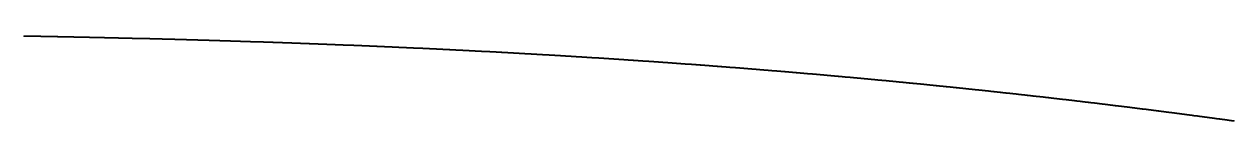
# Model space of a CAD drawing. Header units: metres. Extents: x 0 to 360, y 0 to 49.
# Drawn here: x 213.76 to 225, y 48.6 to 49.39 of the extents above; entities that cross this region are included whole.
import ezdxf

# ---------------------------------------------------------------- set-up
doc = ezdxf.new("R2010")
doc.units = ezdxf.units.M

msp = doc.modelspace()

# ---------------------------------------------------------------- linework, layer by layer
for p in [(213.759, 49.387), (213.765, 49.387), (213.771, 49.387), (213.777, 49.387), (213.782, 49.387), (213.788, 49.387), (213.794, 49.387), (213.8, 49.387), (213.806, 49.386), (213.811, 49.386), (213.817, 49.386), (213.823, 49.386), (213.829, 49.386), (213.835, 49.386), (213.841, 49.386), (213.846, 49.386), (213.852, 49.386), (213.858, 49.386), (213.864, 49.385), (213.87, 49.385), (213.876, 49.385), (213.881, 49.385), (213.887, 49.385), (213.893, 49.385), (213.899, 49.385), (213.905, 49.385), (213.91, 49.385), (213.916, 49.384), (213.922, 49.384), (213.928, 49.384), (213.934, 49.384), (213.94, 49.384), (213.945, 49.384), (213.951, 49.384), (213.957, 49.384), (213.963, 49.384), (213.969, 49.383), (213.974, 49.383), (213.98, 49.383), (213.986, 49.383), (213.992, 49.383), (213.998, 49.383), (214.004, 49.383), (214.009, 49.383), (214.015, 49.383), (214.021, 49.382), (214.027, 49.382), (214.033, 49.382), (214.038, 49.382), (214.044, 49.382), (214.05, 49.382), (214.056, 49.382), (214.062, 49.382), (214.068, 49.382), (214.073, 49.381), (214.079, 49.381), (214.085, 49.381), (214.091, 49.381), (214.097, 49.381), (214.102, 49.381), (214.108, 49.381), (214.114, 49.381), (214.12, 49.381), (214.126, 49.38), (214.132, 49.38), (214.137, 49.38), (214.143, 49.38), (214.149, 49.38), (214.155, 49.38), (214.161, 49.38), (214.166, 49.38), (214.172, 49.38), (214.178, 49.379), (214.184, 49.379), (214.19, 49.379), (214.196, 49.379), (214.201, 49.379), (214.207, 49.379), (214.213, 49.379), (214.219, 49.379), (214.225, 49.378), (214.23, 49.378), (214.236, 49.378), (214.242, 49.378), (214.248, 49.378), (214.254, 49.378), (214.26, 49.378), (214.265, 49.378), (214.271, 49.378), (214.277, 49.377), (214.283, 49.377), (214.289, 49.377), (214.294, 49.377), (214.3, 49.377), (214.306, 49.377), (214.312, 49.377), (214.318, 49.377), (214.324, 49.376), (214.329, 49.376), (214.335, 49.376), (214.341, 49.376), (214.347, 49.376), (214.353, 49.376), (214.358, 49.376), (214.364, 49.376), (214.37, 49.375), (214.376, 49.375), (214.382, 49.375), (214.388, 49.375), (214.393, 49.375), (214.399, 49.375), (214.405, 49.375), (214.411, 49.375), (214.417, 49.374), (214.423, 49.374), (214.428, 49.374), (214.434, 49.374), (214.44, 49.374), (214.446, 49.374), (214.452, 49.374), (214.457, 49.374), (214.463, 49.373), (214.469, 49.373), (214.475, 49.373), (214.481, 49.373), (214.487, 49.373), (214.492, 49.373), (214.498, 49.373), (214.504, 49.373), (214.51, 49.372), (214.516, 49.372), (214.521, 49.372), (214.527, 49.372), (214.533, 49.372), (214.539, 49.372), (214.545, 49.372), (214.551, 49.371), (214.556, 49.371), (214.562, 49.371), (214.568, 49.371), (214.574, 49.371), (214.58, 49.371), (214.585, 49.371), (214.591, 49.371), (214.597, 49.37), (214.603, 49.37), (214.609, 49.37), (214.615, 49.37), (214.62, 49.37), (214.626, 49.37), (214.632, 49.37), (214.638, 49.369), (214.644, 49.369), (214.649, 49.369), (214.655, 49.369), (214.661, 49.369), (214.667, 49.369), (214.673, 49.369), (214.679, 49.369), (214.684, 49.368), (214.69, 49.368), (214.696, 49.368), (214.702, 49.368), (214.708, 49.368), (214.713, 49.368), (214.719, 49.368), (214.725, 49.367), (214.731, 49.367), (214.737, 49.367), (214.743, 49.367), (214.748, 49.367), (214.754, 49.367), (214.76, 49.367), (214.766, 49.366), (214.772, 49.366), (214.777, 49.366), (214.783, 49.366), (214.789, 49.366), (214.795, 49.366), (214.801, 49.366), (214.807, 49.365), (214.812, 49.365), (214.818, 49.365), (214.824, 49.365), (214.83, 49.365), (214.836, 49.365), (214.842, 49.365), (214.847, 49.364), (214.853, 49.364), (214.859, 49.364), (214.865, 49.364), (214.871, 49.364), (214.876, 49.364), (214.882, 49.364), (214.888, 49.363), (214.894, 49.363), (214.9, 49.363), (214.906, 49.363), (214.911, 49.363), (214.917, 49.363), (214.923, 49.363), (214.929, 49.362), (214.935, 49.362), (214.94, 49.362), (214.946, 49.362), (214.952, 49.362), (214.958, 49.362), (214.964, 49.362), (214.97, 49.361), (214.975, 49.361), (214.981, 49.361), (214.987, 49.361), (214.993, 49.361), (214.999, 49.361), (215.004, 49.361), (215.01, 49.36), (215.016, 49.36), (215.022, 49.36), (215.028, 49.36), (215.034, 49.36), (215.039, 49.36), (215.045, 49.359), (215.051, 49.359), (215.057, 49.359), (215.063, 49.359), (215.068, 49.359), (215.074, 49.359), (215.08, 49.359), (215.086, 49.358), (215.092, 49.358), (215.098, 49.358), (215.103, 49.358), (215.109, 49.358), (215.115, 49.358), (215.121, 49.357), (215.127, 49.357), (215.133, 49.357), (215.138, 49.357), (215.144, 49.357), (215.15, 49.357), (215.156, 49.357), (215.162, 49.356), (215.167, 49.356), (215.173, 49.356), (215.179, 49.356), (215.185, 49.356), (215.191, 49.356), (215.197, 49.355), (215.202, 49.355), (215.208, 49.355), (215.214, 49.355), (215.22, 49.355), (215.226, 49.355), (215.231, 49.354), (215.237, 49.354), (215.243, 49.354), (215.249, 49.354), (215.255, 49.354), (215.261, 49.354), (215.266, 49.354), (215.272, 49.353), (215.278, 49.353), (215.284, 49.353), (215.29, 49.353), (215.295, 49.353), (215.301, 49.353), (215.307, 49.352), (215.313, 49.352), (215.319, 49.352), (215.325, 49.352), (215.33, 49.352), (215.336, 49.352), (215.342, 49.351), (215.348, 49.351), (215.354, 49.351), (215.36, 49.351), (215.365, 49.351), (215.371, 49.351), (215.377, 49.35), (215.383, 49.35), (215.389, 49.35), (215.394, 49.35), (215.4, 49.35), (215.406, 49.35), (215.412, 49.349), (215.418, 49.349), (215.424, 49.349), (215.429, 49.349), (215.435, 49.349), (215.441, 49.349), (215.447, 49.348), (215.453, 49.348), (215.458, 49.348), (215.464, 49.348), (215.47, 49.348), (215.476, 49.348), (215.482, 49.347), (215.488, 49.347), (215.493, 49.347), (215.499, 49.347), (215.505, 49.347), (215.511, 49.347), (215.517, 49.346), (215.522, 49.346), (215.528, 49.346), (215.534, 49.346), (215.54, 49.346), (215.546, 49.345), (215.552, 49.345), (215.557, 49.345), (215.563, 49.345), (215.569, 49.345), (215.575, 49.345), (215.581, 49.344), (215.587, 49.344), (215.592, 49.344), (215.598, 49.344), (215.604, 49.344), (215.61, 49.344), (215.616, 49.343), (215.621, 49.343), (215.627, 49.343), (215.633, 49.343), (215.639, 49.343), (215.645, 49.342), (215.651, 49.342), (215.656, 49.342), (215.662, 49.342), (215.668, 49.342), (215.674, 49.342), (215.68, 49.341), (215.685, 49.341), (215.691, 49.341), (215.697, 49.341), (215.703, 49.341), (215.709, 49.34), (215.715, 49.34), (215.72, 49.34), (215.726, 49.34), (215.732, 49.34), (215.738, 49.34), (215.744, 49.339), (215.749, 49.339), (215.755, 49.339), (215.761, 49.339), (215.767, 49.339), (215.773, 49.338), (215.779, 49.338), (215.784, 49.338), (215.79, 49.338), (215.796, 49.338), (215.802, 49.338), (215.808, 49.337), (215.814, 49.337), (215.819, 49.337), (215.825, 49.337), (215.831, 49.337), (215.837, 49.336), (215.843, 49.336), (215.848, 49.336), (215.854, 49.336), (215.86, 49.336), (215.866, 49.335), (215.872, 49.335), (215.878, 49.335), (215.883, 49.335), (215.889, 49.335), (215.895, 49.335), (215.901, 49.334), (215.907, 49.334), (215.912, 49.334), (215.918, 49.334), (215.924, 49.334), (215.93, 49.333), (215.936, 49.333), (215.942, 49.333), (215.947, 49.333), (215.953, 49.333), (215.959, 49.332), (215.965, 49.332), (215.971, 49.332), (215.977, 49.332), (215.982, 49.332), (215.988, 49.331), (215.994, 49.331), (216, 49.331), (216.006, 49.331), (216.011, 49.331), (216.017, 49.33), (216.023, 49.33), (216.029, 49.33), (216.035, 49.33), (216.041, 49.33), (216.046, 49.329), (216.052, 49.329), (216.058, 49.329), (216.064, 49.329), (216.07, 49.329), (216.075, 49.328), (216.081, 49.328), (216.087, 49.328), (216.093, 49.328), (216.099, 49.328), (216.105, 49.327), (216.11, 49.327), (216.116, 49.327), (216.122, 49.327), (216.128, 49.327), (216.134, 49.326), (216.14, 49.326), (216.145, 49.326), (216.151, 49.326), (216.157, 49.326), (216.163, 49.325), (216.169, 49.325), (216.174, 49.325), (216.18, 49.325), (216.186, 49.325), (216.192, 49.324), (216.198, 49.324), (216.204, 49.324), (216.209, 49.324), (216.215, 49.324), (216.221, 49.323), (216.227, 49.323), (216.233, 49.323), (216.238, 49.323), (216.244, 49.323), (216.25, 49.322), (216.256, 49.322), (216.262, 49.322), (216.268, 49.322), (216.273, 49.322), (216.279, 49.321), (216.285, 49.321), (216.291, 49.321), (216.297, 49.321), (216.303, 49.321), (216.308, 49.32), (216.314, 49.32), (216.32, 49.32), (216.326, 49.32), (216.332, 49.319), (216.337, 49.319), (216.343, 49.319), (216.349, 49.319), (216.355, 49.319), (216.361, 49.318), (216.367, 49.318), (216.372, 49.318), (216.378, 49.318), (216.384, 49.318), (216.39, 49.317), (216.396, 49.317), (216.401, 49.317), (216.407, 49.317), (216.413, 49.316), (216.419, 49.316), (216.425, 49.316), (216.431, 49.316), (216.436, 49.316), (216.442, 49.315), (216.448, 49.315), (216.454, 49.315), (216.46, 49.315), (216.466, 49.315), (216.471, 49.314), (216.477, 49.314), (216.483, 49.314), (216.489, 49.314), (216.495, 49.313), (216.5, 49.313), (216.506, 49.313), (216.512, 49.313), (216.518, 49.313), (216.524, 49.312), (216.53, 49.312), (216.535, 49.312), (216.541, 49.312), (216.547, 49.311), (216.553, 49.311), (216.559, 49.311), (216.565, 49.311), (216.57, 49.311), (216.576, 49.31), (216.582, 49.31), (216.588, 49.31), (216.594, 49.31), (216.599, 49.309), (216.605, 49.309), (216.611, 49.309), (216.617, 49.309), (216.623, 49.308), (216.629, 49.308), (216.634, 49.308), (216.64, 49.308), (216.646, 49.308), (216.652, 49.307), (216.658, 49.307), (216.663, 49.307), (216.669, 49.307), (216.675, 49.306), (216.681, 49.306), (216.687, 49.306), (216.693, 49.306), (216.698, 49.306), (216.704, 49.305), (216.71, 49.305), (216.716, 49.305), (216.722, 49.305), (216.728, 49.304), (216.733, 49.304), (216.739, 49.304), (216.745, 49.304), (216.751, 49.303), (216.757, 49.303), (216.762, 49.303), (216.768, 49.303), (216.774, 49.302), (216.78, 49.302), (216.786, 49.302), (216.792, 49.302), (216.797, 49.302), (216.803, 49.301), (216.809, 49.301), (216.815, 49.301), (216.821, 49.301), (216.827, 49.3), (216.832, 49.3), (216.838, 49.3), (216.844, 49.3), (216.85, 49.299), (216.856, 49.299), (216.861, 49.299), (216.867, 49.299), (216.873, 49.298), (216.879, 49.298), (216.885, 49.298), (216.891, 49.298), (216.896, 49.298), (216.902, 49.297), (216.908, 49.297), (216.914, 49.297), (216.92, 49.297), (216.926, 49.296), (216.931, 49.296), (216.937, 49.296), (216.943, 49.296), (216.949, 49.295), (216.955, 49.295), (216.96, 49.295), (216.966, 49.295), (216.972, 49.294), (216.978, 49.294), (216.984, 49.294), (216.99, 49.294), (216.995, 49.293), (217.001, 49.293), (217.007, 49.293), (217.013, 49.293), (217.019, 49.292), (217.024, 49.292), (217.03, 49.292), (217.036, 49.292), (217.042, 49.291), (217.048, 49.291), (217.054, 49.291), (217.059, 49.291), (217.065, 49.29), (217.071, 49.29), (217.077, 49.29), (217.083, 49.29), (217.089, 49.289), (217.094, 49.289), (217.1, 49.289), (217.106, 49.289), (217.112, 49.288), (217.118, 49.288), (217.123, 49.288), (217.129, 49.288), (217.135, 49.287), (217.141, 49.287), (217.147, 49.287), (217.153, 49.287), (217.158, 49.286), (217.164, 49.286), (217.17, 49.286), (217.176, 49.286), (217.182, 49.285), (217.188, 49.285), (217.193, 49.285), (217.199, 49.285), (217.205, 49.284), (217.211, 49.284), (217.217, 49.284), (217.222, 49.284), (217.228, 49.283), (217.234, 49.283), (217.24, 49.283), (217.246, 49.282), (217.252, 49.282), (217.257, 49.282), (217.263, 49.282), (217.269, 49.281), (217.275, 49.281), (217.281, 49.281), (217.287, 49.281), (217.292, 49.28), (217.298, 49.28), (217.304, 49.28), (217.31, 49.28), (217.316, 49.279), (217.321, 49.279), (217.327, 49.279), (217.333, 49.279), (217.339, 49.278), (217.345, 49.278), (217.351, 49.278), (217.356, 49.277), (217.362, 49.277), (217.368, 49.277), (217.374, 49.277), (217.38, 49.276), (217.386, 49.276), (217.391, 49.276), (217.397, 49.276), (217.403, 49.275), (217.409, 49.275), (217.415, 49.275), (217.42, 49.275), (217.426, 49.274), (217.432, 49.274), (217.438, 49.274), (217.444, 49.273), (217.45, 49.273), (217.455, 49.273), (217.461, 49.273), (217.467, 49.272), (217.473, 49.272), (217.479, 49.272), (217.485, 49.272), (217.49, 49.271), (217.496, 49.271), (217.502, 49.271), (217.508, 49.27), (217.514, 49.27), (217.519, 49.27), (217.525, 49.27), (217.531, 49.269), (217.537, 49.269), (217.543, 49.269), (217.549, 49.269), (217.554, 49.268), (217.56, 49.268), (217.566, 49.268), (217.572, 49.267), (217.578, 49.267), (217.584, 49.267), (217.589, 49.267), (217.595, 49.266), (217.601, 49.266), (217.607, 49.266), (217.613, 49.265), (217.618, 49.265), (217.624, 49.265), (217.63, 49.265), (217.636, 49.264), (217.642, 49.264), (217.648, 49.264), (217.653, 49.263), (217.659, 49.263), (217.665, 49.263), (217.671, 49.263), (217.677, 49.262), (217.683, 49.262), (217.688, 49.262), (217.694, 49.261), (217.7, 49.261), (217.706, 49.261), (217.712, 49.261), (217.717, 49.26), (217.723, 49.26), (217.729, 49.26), (217.735, 49.259), (217.741, 49.259), (217.747, 49.259), (217.752, 49.259), (217.758, 49.258), (217.764, 49.258), (217.77, 49.258), (217.776, 49.257), (217.782, 49.257), (217.787, 49.257), (217.793, 49.257), (217.799, 49.256), (217.805, 49.256), (217.811, 49.256), (217.817, 49.255), (217.822, 49.255), (217.828, 49.255), (217.834, 49.255), (217.84, 49.254), (217.846, 49.254), (217.851, 49.254), (217.857, 49.253), (217.863, 49.253), (217.869, 49.253), (217.875, 49.252), (217.881, 49.252), (217.886, 49.252), (217.892, 49.252), (217.898, 49.251), (217.904, 49.251), (217.91, 49.251), (217.916, 49.25), (217.921, 49.25), (217.927, 49.25), (217.933, 49.25), (217.939, 49.249), (217.945, 49.249), (217.95, 49.249), (217.956, 49.248), (217.962, 49.248), (217.968, 49.248), (217.974, 49.247), (217.98, 49.247), (217.985, 49.247), (217.991, 49.247), (217.997, 49.246), (218.003, 49.246), (218.009, 49.246), (218.015, 49.245), (218.02, 49.245), (218.026, 49.245), (218.032, 49.244), (218.038, 49.244), (218.044, 49.244), (218.049, 49.243), (218.055, 49.243), (218.061, 49.243), (218.067, 49.243), (218.073, 49.242), (218.079, 49.242), (218.084, 49.242), (218.09, 49.241), (218.096, 49.241), (218.102, 49.241), (218.108, 49.24), (218.114, 49.24), (218.119, 49.24), (218.125, 49.239), (218.131, 49.239), (218.137, 49.239), (218.143, 49.239), (218.149, 49.238), (218.154, 49.238), (218.16, 49.238), (218.166, 49.237), (218.172, 49.237), (218.178, 49.237), (218.183, 49.236), (218.189, 49.236), (218.195, 49.236), (218.201, 49.235), (218.207, 49.235), (218.213, 49.235), (218.218, 49.234), (218.224, 49.234), (218.23, 49.234), (218.236, 49.233), (218.242, 49.233), (218.248, 49.233), (218.253, 49.233), (218.259, 49.232), (218.265, 49.232), (218.271, 49.232), (218.277, 49.231), (218.283, 49.231), (218.288, 49.231), (218.294, 49.23), (218.3, 49.23), (218.306, 49.23), (218.312, 49.229), (218.317, 49.229), (218.323, 49.229), (218.329, 49.228), (218.335, 49.228), (218.341, 49.228), (218.347, 49.227), (218.352, 49.227), (218.358, 49.227), (218.364, 49.226), (218.37, 49.226), (218.376, 49.226), (218.382, 49.225), (218.387, 49.225), (218.393, 49.225), (218.399, 49.224), (218.405, 49.224), (218.411, 49.224), (218.416, 49.223), (218.422, 49.223), (218.428, 49.223), (218.434, 49.223), (218.44, 49.222), (218.446, 49.222), (218.451, 49.222), (218.457, 49.221), (218.463, 49.221), (218.469, 49.221), (218.475, 49.22), (218.481, 49.22), (218.486, 49.22), (218.492, 49.219), (218.498, 49.219), (218.504, 49.219), (218.51, 49.218), (218.516, 49.218), (218.521, 49.218), (218.527, 49.217), (218.533, 49.217), (218.539, 49.217), (218.545, 49.216), (218.55, 49.216), (218.556, 49.216), (218.562, 49.215), (218.568, 49.215), (218.574, 49.215), (218.58, 49.214), (218.585, 49.214), (218.591, 49.213), (218.597, 49.213), (218.603, 49.213), (218.609, 49.212), (218.615, 49.212), (218.62, 49.212), (218.626, 49.211), (218.632, 49.211), (218.638, 49.211), (218.644, 49.21), (218.65, 49.21), (218.655, 49.21), (218.661, 49.209), (218.667, 49.209), (218.673, 49.209), (218.679, 49.208), (218.684, 49.208), (218.69, 49.208), (218.696, 49.207), (218.702, 49.207), (218.708, 49.207), (218.714, 49.206), (218.719, 49.206), (218.725, 49.206), (218.731, 49.205), (218.737, 49.205), (218.743, 49.205), (218.749, 49.204), (218.754, 49.204), (218.76, 49.204), (218.766, 49.203), (218.772, 49.203), (218.778, 49.202), (218.784, 49.202), (218.789, 49.202), (218.795, 49.201), (218.801, 49.201), (218.807, 49.201), (218.813, 49.2), (218.819, 49.2), (218.824, 49.2), (218.83, 49.199), (218.836, 49.199), (218.842, 49.199), (218.848, 49.198), (218.853, 49.198), (218.859, 49.198), (218.865, 49.197), (218.871, 49.197), (218.877, 49.196), (218.883, 49.196), (218.888, 49.196), (218.894, 49.195), (218.9, 49.195), (218.906, 49.195), (218.912, 49.194), (218.918, 49.194), (218.923, 49.194), (218.929, 49.193), (218.935, 49.193), (218.941, 49.193), (218.947, 49.192), (218.953, 49.192), (218.958, 49.191), (218.964, 49.191), (218.97, 49.191), (218.976, 49.19), (218.982, 49.19), (218.987, 49.19), (218.993, 49.189), (218.999, 49.189), (219.005, 49.189), (219.011, 49.188), (219.017, 49.188), (219.022, 49.187), (219.028, 49.187), (219.034, 49.187), (219.04, 49.186), (219.046, 49.186), (219.052, 49.186), (219.057, 49.185), (219.063, 49.185), (219.069, 49.185), (219.075, 49.184), (219.081, 49.184), (219.087, 49.183), (219.092, 49.183), (219.098, 49.183), (219.104, 49.182), (219.11, 49.182), (219.116, 49.182), (219.121, 49.181), (219.127, 49.181), (219.133, 49.18), (219.139, 49.18), (219.145, 49.18), (219.151, 49.179), (219.156, 49.179), (219.162, 49.179), (219.168, 49.178), (219.174, 49.178), (219.18, 49.177), (219.186, 49.177), (219.191, 49.177), (219.197, 49.176), (219.203, 49.176), (219.209, 49.176), (219.215, 49.175), (219.221, 49.175), (219.226, 49.174), (219.232, 49.174), (219.238, 49.174), (219.244, 49.173), (219.25, 49.173), (219.256, 49.173), (219.261, 49.172), (219.267, 49.172), (219.273, 49.171), (219.279, 49.171), (219.285, 49.171), (219.29, 49.17), (219.296, 49.17), (219.302, 49.169), (219.308, 49.169), (219.314, 49.169), (219.32, 49.168), (219.325, 49.168), (219.331, 49.168), (219.337, 49.167), (219.343, 49.167), (219.349, 49.166), (219.355, 49.166), (219.36, 49.166), (219.366, 49.165), (219.372, 49.165), (219.378, 49.164), (219.384, 49.164), (219.39, 49.164), (219.395, 49.163), (219.401, 49.163), (219.407, 49.162), (219.413, 49.162), (219.419, 49.162), (219.425, 49.161), (219.43, 49.161), (219.436, 49.161), (219.442, 49.16), (219.448, 49.16), (219.454, 49.159), (219.459, 49.159), (219.465, 49.159), (219.471, 49.158), (219.477, 49.158), (219.483, 49.157), (219.489, 49.157), (219.494, 49.157), (219.5, 49.156), (219.506, 49.156), (219.512, 49.155), (219.518, 49.155), (219.524, 49.155), (219.529, 49.154), (219.535, 49.154), (219.541, 49.153), (219.547, 49.153), (219.553, 49.153), (219.559, 49.152), (219.564, 49.152), (219.57, 49.151), (219.576, 49.151), (219.582, 49.151), (219.588, 49.15), (219.594, 49.15), (219.599, 49.149), (219.605, 49.149), (219.611, 49.149), (219.617, 49.148), (219.623, 49.148), (219.629, 49.147), (219.634, 49.147), (219.64, 49.147), (219.646, 49.146), (219.652, 49.146), (219.658, 49.145), (219.663, 49.145), (219.669, 49.145), (219.675, 49.144), (219.681, 49.144), (219.687, 49.143), (219.693, 49.143), (219.698, 49.142), (219.704, 49.142), (219.71, 49.142), (219.716, 49.141), (219.722, 49.141), (219.728, 49.14), (219.733, 49.14), (219.739, 49.14), (219.745, 49.139), (219.751, 49.139), (219.757, 49.138), (219.763, 49.138), (219.768, 49.138), (219.774, 49.137), (219.78, 49.137), (219.786, 49.136), (219.792, 49.136), (219.798, 49.135), (219.803, 49.135), (219.809, 49.135), (219.815, 49.134), (219.821, 49.134), (219.827, 49.133), (219.833, 49.133), (219.838, 49.133), (219.844, 49.132), (219.85, 49.132), (219.856, 49.131), (219.862, 49.131), (219.868, 49.13), (219.873, 49.13), (219.879, 49.13), (219.885, 49.129), (219.891, 49.129), (219.897, 49.128), (219.902, 49.128), (219.908, 49.127), (219.914, 49.127), (219.92, 49.127), (219.926, 49.126), (219.932, 49.126), (219.937, 49.125), (219.943, 49.125), (219.949, 49.125), (219.955, 49.124), (219.961, 49.124), (219.967, 49.123), (219.972, 49.123), (219.978, 49.122), (219.984, 49.122), (219.99, 49.122), (219.996, 49.121), (220.002, 49.121), (220.007, 49.12), (220.013, 49.12), (220.019, 49.119), (220.025, 49.119), (220.031, 49.119), (220.037, 49.118), (220.042, 49.118), (220.048, 49.117), (220.054, 49.117), (220.06, 49.116), (220.066, 49.116), (220.072, 49.115), (220.077, 49.115), (220.083, 49.115), (220.089, 49.114), (220.095, 49.114), (220.101, 49.113), (220.107, 49.113), (220.112, 49.112), (220.118, 49.112), (220.124, 49.112), (220.13, 49.111), (220.136, 49.111), (220.142, 49.11), (220.147, 49.11), (220.153, 49.109), (220.159, 49.109), (220.165, 49.108), (220.171, 49.108), (220.176, 49.108), (220.182, 49.107), (220.188, 49.107), (220.194, 49.106), (220.2, 49.106), (220.206, 49.105), (220.211, 49.105), (220.217, 49.104), (220.223, 49.104), (220.229, 49.104), (220.235, 49.103), (220.241, 49.103), (220.246, 49.102), (220.252, 49.102), (220.258, 49.101), (220.264, 49.101), (220.27, 49.1), (220.276, 49.1), (220.281, 49.1), (220.287, 49.099), (220.293, 49.099), (220.299, 49.098), (220.305, 49.098), (220.311, 49.097), (220.316, 49.097), (220.322, 49.096), (220.328, 49.096), (220.334, 49.096), (220.34, 49.095), (220.346, 49.095), (220.351, 49.094), (220.357, 49.094), (220.363, 49.093), (220.369, 49.093), (220.375, 49.092), (220.381, 49.092), (220.386, 49.091), (220.392, 49.091), (220.398, 49.091), (220.404, 49.09), (220.41, 49.09), (220.416, 49.089), (220.421, 49.089), (220.427, 49.088), (220.433, 49.088), (220.439, 49.087), (220.445, 49.087), (220.451, 49.086), (220.456, 49.086), (220.462, 49.085), (220.468, 49.085), (220.474, 49.085), (220.48, 49.084), (220.485, 49.084), (220.491, 49.083), (220.497, 49.083), (220.503, 49.082), (220.509, 49.082), (220.515, 49.081), (220.52, 49.081), (220.526, 49.08), (220.532, 49.08), (220.538, 49.079), (220.544, 49.079), (220.55, 49.078), (220.555, 49.078), (220.561, 49.078), (220.567, 49.077), (220.573, 49.077), (220.579, 49.076), (220.585, 49.076), (220.59, 49.075), (220.596, 49.075), (220.602, 49.074), (220.608, 49.074), (220.614, 49.073), (220.62, 49.073), (220.625, 49.072), (220.631, 49.072), (220.637, 49.071), (220.643, 49.071), (220.649, 49.07), (220.655, 49.07), (220.66, 49.07), (220.666, 49.069), (220.672, 49.069), (220.678, 49.068), (220.684, 49.068), (220.69, 49.067), (220.695, 49.067), (220.701, 49.066), (220.707, 49.066), (220.713, 49.065), (220.719, 49.065), (220.725, 49.064), (220.73, 49.064), (220.736, 49.063), (220.742, 49.063), (220.748, 49.062), (220.754, 49.062), (220.76, 49.061), (220.765, 49.061), (220.771, 49.06), (220.777, 49.06), (220.783, 49.059), (220.789, 49.059), (220.795, 49.058), (220.8, 49.058), (220.806, 49.058), (220.812, 49.057), (220.818, 49.057), (220.824, 49.056), (220.83, 49.056), (220.835, 49.055), (220.841, 49.055), (220.847, 49.054), (220.853, 49.054), (220.859, 49.053), (220.865, 49.053), (220.87, 49.052), (220.876, 49.052), (220.882, 49.051), (220.888, 49.051), (220.894, 49.05), (220.9, 49.05), (220.905, 49.049), (220.911, 49.049), (220.917, 49.048), (220.923, 49.048), (220.929, 49.047), (220.935, 49.047), (220.94, 49.046), (220.946, 49.046), (220.952, 49.045), (220.958, 49.045), (220.964, 49.044), (220.97, 49.044), (220.975, 49.043), (220.981, 49.043), (220.987, 49.042), (220.993, 49.042), (220.999, 49.041), (221.004, 49.041), (221.01, 49.04), (221.016, 49.04), (221.022, 49.039), (221.028, 49.039), (221.034, 49.038), (221.039, 49.038), (221.045, 49.037), (221.051, 49.037), (221.057, 49.036), (221.063, 49.036), (221.069, 49.035), (221.074, 49.035), (221.08, 49.034), (221.086, 49.034), (221.092, 49.033), (221.098, 49.033), (221.104, 49.032), (221.109, 49.032), (221.115, 49.031), (221.121, 49.031), (221.127, 49.03), (221.133, 49.03), (221.139, 49.029), (221.144, 49.029), (221.15, 49.028), (221.156, 49.028), (221.162, 49.027), (221.168, 49.027), (221.174, 49.026), (221.179, 49.026), (221.185, 49.025), (221.191, 49.025), (221.197, 49.024), (221.203, 49.024), (221.209, 49.023), (221.214, 49.023), (221.22, 49.022), (221.226, 49.021), (221.232, 49.021), (221.238, 49.02), (221.244, 49.02), (221.249, 49.019), (221.255, 49.019), (221.261, 49.018), (221.267, 49.018), (221.273, 49.017), (221.279, 49.017), (221.284, 49.016), (221.29, 49.016), (221.296, 49.015), (221.302, 49.015), (221.308, 49.014), (221.314, 49.014), (221.319, 49.013), (221.325, 49.013), (221.331, 49.012), (221.337, 49.012), (221.343, 49.011), (221.349, 49.011), (221.354, 49.01), (221.36, 49.01), (221.366, 49.009), (221.372, 49.008), (221.378, 49.008), (221.384, 49.007), (221.389, 49.007), (221.395, 49.006), (221.401, 49.006), (221.407, 49.005), (221.413, 49.005), (221.419, 49.004), (221.424, 49.004), (221.43, 49.003), (221.436, 49.003), (221.442, 49.002), (221.448, 49.002), (221.454, 49.001), (221.459, 49.001), (221.465, 49), (221.471, 48.999), (221.477, 48.999), (221.483, 48.998), (221.489, 48.998), (221.494, 48.997), (221.5, 48.997), (221.506, 48.996), (221.512, 48.996), (221.518, 48.995), (221.524, 48.995), (221.529, 48.994), (221.535, 48.994), (221.541, 48.993), (221.547, 48.993), (221.553, 48.992), (221.559, 48.991), (221.565, 48.991), (221.57, 48.99), (221.576, 48.99), (221.582, 48.989), (221.588, 48.989), (221.594, 48.988), (221.6, 48.988), (221.605, 48.987), (221.611, 48.987), (221.617, 48.986), (221.623, 48.985), (221.629, 48.985), (221.635, 48.984), (221.64, 48.984), (221.646, 48.983), (221.652, 48.983), (221.658, 48.982), (221.664, 48.982), (221.67, 48.981), (221.675, 48.981), (221.681, 48.98), (221.687, 48.979), (221.693, 48.979), (221.699, 48.978), (221.705, 48.978), (221.71, 48.977), (221.716, 48.977), (221.722, 48.976), (221.728, 48.976), (221.734, 48.975), (221.74, 48.975), (221.745, 48.974), (221.751, 48.973), (221.757, 48.973), (221.763, 48.972), (221.769, 48.972), (221.775, 48.971), (221.78, 48.971), (221.786, 48.97), (221.792, 48.97), (221.798, 48.969), (221.804, 48.968), (221.81, 48.968), (221.815, 48.967), (221.821, 48.967), (221.827, 48.966), (221.833, 48.966), (221.839, 48.965), (221.845, 48.965), (221.85, 48.964), (221.856, 48.963), (221.862, 48.963), (221.868, 48.962), (221.874, 48.962), (221.88, 48.961), (221.885, 48.961), (221.891, 48.96), (221.897, 48.959), (221.903, 48.959), (221.909, 48.958), (221.915, 48.958), (221.92, 48.957), (221.926, 48.957), (221.932, 48.956), (221.938, 48.955), (221.944, 48.955), (221.95, 48.954), (221.955, 48.954), (221.961, 48.953), (221.967, 48.953), (221.973, 48.952), (221.979, 48.952), (221.985, 48.951), (221.99, 48.95), (221.996, 48.95), (222.002, 48.949), (222.008, 48.949), (222.014, 48.948), (222.02, 48.948), (222.025, 48.947), (222.031, 48.946), (222.037, 48.946), (222.043, 48.945), (222.049, 48.945), (222.055, 48.944), (222.06, 48.943), (222.066, 48.943), (222.072, 48.942), (222.078, 48.942), (222.084, 48.941), (222.09, 48.941), (222.095, 48.94), (222.101, 48.939), (222.107, 48.939), (222.113, 48.938), (222.119, 48.938), (222.125, 48.937), (222.131, 48.937), (222.136, 48.936), (222.142, 48.935), (222.148, 48.935), (222.154, 48.934), (222.16, 48.934), (222.166, 48.933), (222.171, 48.932), (222.177, 48.932), (222.183, 48.931), (222.189, 48.931), (222.195, 48.93), (222.201, 48.93), (222.206, 48.929), (222.212, 48.928), (222.218, 48.928), (222.224, 48.927), (222.23, 48.927), (222.236, 48.926), (222.241, 48.925), (222.247, 48.925), (222.253, 48.924), (222.259, 48.924), (222.265, 48.923), (222.271, 48.922), (222.276, 48.922), (222.282, 48.921), (222.288, 48.921), (222.294, 48.92), (222.3, 48.92), (222.306, 48.919), (222.311, 48.918), (222.317, 48.918), (222.323, 48.917), (222.329, 48.917), (222.335, 48.916), (222.341, 48.915), (222.346, 48.915), (222.352, 48.914), (222.358, 48.914), (222.364, 48.913), (222.37, 48.912), (222.376, 48.912), (222.381, 48.911), (222.387, 48.911), (222.393, 48.91), (222.399, 48.909), (222.405, 48.909), (222.411, 48.908), (222.416, 48.908), (222.422, 48.907), (222.428, 48.906), (222.434, 48.906), (222.44, 48.905), (222.446, 48.905), (222.452, 48.904), (222.457, 48.903), (222.463, 48.903), (222.469, 48.902), (222.475, 48.901), (222.481, 48.901), (222.487, 48.9), (222.492, 48.9), (222.498, 48.899), (222.504, 48.898), (222.51, 48.898), (222.516, 48.897), (222.522, 48.897), (222.527, 48.896), (222.533, 48.895), (222.539, 48.895), (222.545, 48.894), (222.551, 48.894), (222.557, 48.893), (222.562, 48.892), (222.568, 48.892), (222.574, 48.891), (222.58, 48.89), (222.586, 48.89), (222.592, 48.889), (222.597, 48.889), (222.603, 48.888), (222.609, 48.887), (222.615, 48.887), (222.621, 48.886), (222.627, 48.886), (222.632, 48.885), (222.638, 48.884), (222.644, 48.884), (222.65, 48.883), (222.656, 48.882), (222.662, 48.882), (222.667, 48.881), (222.673, 48.881), (222.679, 48.88), (222.685, 48.879), (222.691, 48.879), (222.697, 48.878), (222.703, 48.877), (222.708, 48.877), (222.714, 48.876), (222.72, 48.876), (222.726, 48.875), (222.732, 48.874), (222.738, 48.874), (222.743, 48.873), (222.749, 48.872), (222.755, 48.872), (222.761, 48.871), (222.767, 48.871), (222.773, 48.87), (222.778, 48.869), (222.784, 48.869), (222.79, 48.868), (222.796, 48.867), (222.802, 48.867), (222.808, 48.866), (222.813, 48.866), (222.819, 48.865), (222.825, 48.864), (222.831, 48.864), (222.837, 48.863), (222.843, 48.862), (222.848, 48.862), (222.854, 48.861), (222.86, 48.86), (222.866, 48.86), (222.872, 48.859), (222.878, 48.859), (222.884, 48.858), (222.889, 48.857), (222.895, 48.857), (222.901, 48.856), (222.907, 48.855), (222.913, 48.855), (222.919, 48.854), (222.924, 48.853), (222.93, 48.853), (222.936, 48.852), (222.942, 48.852), (222.948, 48.851), (222.954, 48.85), (222.959, 48.85), (222.965, 48.849), (222.971, 48.848), (222.977, 48.848), (222.983, 48.847), (222.989, 48.846), (222.994, 48.846), (223, 48.845), (223.006, 48.844), (223.012, 48.844), (223.018, 48.843), (223.024, 48.842), (223.029, 48.842), (223.035, 48.841), (223.041, 48.841), (223.047, 48.84), (223.053, 48.839), (223.059, 48.839), (223.065, 48.838), (223.07, 48.837), (223.076, 48.837), (223.082, 48.836), (223.088, 48.835), (223.094, 48.835), (223.1, 48.834), (223.105, 48.833), (223.111, 48.833), (223.117, 48.832), (223.123, 48.831), (223.129, 48.831), (223.135, 48.83), (223.14, 48.829), (223.146, 48.829), (223.152, 48.828), (223.158, 48.827), (223.164, 48.827), (223.17, 48.826), (223.175, 48.825), (223.181, 48.825), (223.187, 48.824), (223.193, 48.823), (223.199, 48.823), (223.205, 48.822), (223.211, 48.822), (223.216, 48.821), (223.222, 48.82), (223.228, 48.82), (223.234, 48.819), (223.24, 48.818), (223.246, 48.818), (223.251, 48.817), (223.257, 48.816), (223.263, 48.816), (223.269, 48.815), (223.275, 48.814), (223.281, 48.814), (223.286, 48.813), (223.292, 48.812), (223.298, 48.812), (223.304, 48.811), (223.31, 48.81), (223.316, 48.81), (223.321, 48.809), (223.327, 48.808), (223.333, 48.807), (223.339, 48.807), (223.345, 48.806), (223.351, 48.805), (223.357, 48.805), (223.362, 48.804), (223.368, 48.803), (223.374, 48.803), (223.38, 48.802), (223.386, 48.801), (223.392, 48.801), (223.397, 48.8), (223.403, 48.799), (223.409, 48.799), (223.415, 48.798), (223.421, 48.797), (223.427, 48.797), (223.432, 48.796), (223.438, 48.795), (223.444, 48.795), (223.45, 48.794), (223.456, 48.793), (223.462, 48.793), (223.468, 48.792), (223.473, 48.791), (223.479, 48.791), (223.485, 48.79), (223.491, 48.789), (223.497, 48.789), (223.503, 48.788), (223.508, 48.787), (223.514, 48.786), (223.52, 48.786), (223.526, 48.785), (223.532, 48.784), (223.538, 48.784), (223.543, 48.783), (223.549, 48.782), (223.555, 48.782), (223.561, 48.781), (223.567, 48.78), (223.573, 48.78), (223.578, 48.779), (223.584, 48.778), (223.59, 48.778), (223.596, 48.777), (223.602, 48.776), (223.608, 48.775), (223.614, 48.775), (223.619, 48.774), (223.625, 48.773), (223.631, 48.773), (223.637, 48.772), (223.643, 48.771), (223.649, 48.771), (223.654, 48.77), (223.66, 48.769), (223.666, 48.768), (223.672, 48.768), (223.678, 48.767), (223.684, 48.766), (223.689, 48.766), (223.695, 48.765), (223.701, 48.764), (223.707, 48.764), (223.713, 48.763), (223.719, 48.762), (223.725, 48.761), (223.73, 48.761), (223.736, 48.76), (223.742, 48.759), (223.748, 48.759), (223.754, 48.758), (223.76, 48.757), (223.765, 48.757), (223.771, 48.756), (223.777, 48.755), (223.783, 48.754), (223.789, 48.754), (223.795, 48.753), (223.8, 48.752), (223.806, 48.752), (223.812, 48.751), (223.818, 48.75), (223.824, 48.749), (223.83, 48.749), (223.836, 48.748), (223.841, 48.747), (223.847, 48.747), (223.853, 48.746), (223.859, 48.745), (223.865, 48.744), (223.871, 48.744), (223.876, 48.743), (223.882, 48.742), (223.888, 48.742), (223.894, 48.741), (223.9, 48.74), (223.906, 48.739), (223.911, 48.739), (223.917, 48.738), (223.923, 48.737), (223.929, 48.737), (223.935, 48.736), (223.941, 48.735), (223.947, 48.734), (223.952, 48.734), (223.958, 48.733), (223.964, 48.732), (223.97, 48.732), (223.976, 48.731), (223.982, 48.73), (223.987, 48.729), (223.993, 48.729), (223.999, 48.728), (224.005, 48.727), (224.011, 48.727), (224.017, 48.726), (224.022, 48.725), (224.028, 48.724), (224.034, 48.724), (224.04, 48.723), (224.046, 48.722), (224.052, 48.721), (224.058, 48.721), (224.063, 48.72), (224.069, 48.719), (224.075, 48.719), (224.081, 48.718), (224.087, 48.717), (224.093, 48.716), (224.098, 48.716), (224.104, 48.715), (224.11, 48.714), (224.116, 48.713), (224.122, 48.713), (224.128, 48.712), (224.134, 48.711), (224.139, 48.71), (224.145, 48.71), (224.151, 48.709), (224.157, 48.708), (224.163, 48.708), (224.169, 48.707), (224.174, 48.706), (224.18, 48.705), (224.186, 48.705), (224.192, 48.704), (224.198, 48.703), (224.204, 48.702), (224.209, 48.702), (224.215, 48.701), (224.221, 48.7), (224.227, 48.699), (224.233, 48.699), (224.239, 48.698), (224.245, 48.697), (224.25, 48.696), (224.256, 48.696), (224.262, 48.695), (224.268, 48.694), (224.274, 48.693), (224.28, 48.693), (224.285, 48.692), (224.291, 48.691), (224.297, 48.691), (224.303, 48.69), (224.309, 48.689), (224.315, 48.688), (224.321, 48.688), (224.326, 48.687), (224.332, 48.686), (224.338, 48.685), (224.344, 48.685), (224.35, 48.684), (224.356, 48.683), (224.361, 48.682), (224.367, 48.682), (224.373, 48.681), (224.379, 48.68), (224.385, 48.679), (224.391, 48.679), (224.396, 48.678), (224.402, 48.677), (224.408, 48.676), (224.414, 48.675), (224.42, 48.675), (224.426, 48.674), (224.432, 48.673), (224.437, 48.672), (224.443, 48.672), (224.449, 48.671), (224.455, 48.67), (224.461, 48.669), (224.467, 48.669), (224.472, 48.668), (224.478, 48.667), (224.484, 48.666), (224.49, 48.666), (224.496, 48.665), (224.502, 48.664), (224.508, 48.663), (224.513, 48.663), (224.519, 48.662), (224.525, 48.661), (224.531, 48.66), (224.537, 48.66), (224.543, 48.659), (224.548, 48.658), (224.554, 48.657), (224.56, 48.656), (224.566, 48.656), (224.572, 48.655), (224.578, 48.654), (224.584, 48.653), (224.589, 48.653), (224.595, 48.652), (224.601, 48.651), (224.607, 48.65), (224.613, 48.65), (224.619, 48.649), (224.624, 48.648), (224.63, 48.647), (224.636, 48.646), (224.642, 48.646), (224.648, 48.645), (224.654, 48.644), (224.66, 48.643), (224.665, 48.643), (224.671, 48.642), (224.677, 48.641), (224.683, 48.64), (224.689, 48.639), (224.695, 48.639), (224.7, 48.638), (224.706, 48.637), (224.712, 48.636), (224.718, 48.636), (224.724, 48.635), (224.73, 48.634), (224.736, 48.633), (224.741, 48.632), (224.747, 48.632), (224.753, 48.631), (224.759, 48.63), (224.765, 48.629), (224.771, 48.629), (224.776, 48.628), (224.782, 48.627), (224.788, 48.626), (224.794, 48.625), (224.8, 48.625), (224.806, 48.624), (224.812, 48.623), (224.817, 48.622), (224.823, 48.622), (224.829, 48.621), (224.835, 48.62), (224.841, 48.619), (224.847, 48.618), (224.852, 48.618), (224.858, 48.617), (224.864, 48.616), (224.87, 48.615), (224.876, 48.614), (224.882, 48.614), (224.888, 48.613), (224.893, 48.612), (224.899, 48.611), (224.905, 48.61), (224.911, 48.61), (224.917, 48.609), (224.923, 48.608), (224.928, 48.607), (224.934, 48.606), (224.94, 48.606), (224.946, 48.605), (224.952, 48.604), (224.958, 48.603), (224.964, 48.602), (224.969, 48.602), (224.975, 48.601), (224.981, 48.6), (224.987, 48.599), (224.993, 48.598), (224.999, 48.598), (225.004, 48.597)]:
    msp.add_point(p)

doc.saveas('drawing.dxf')
